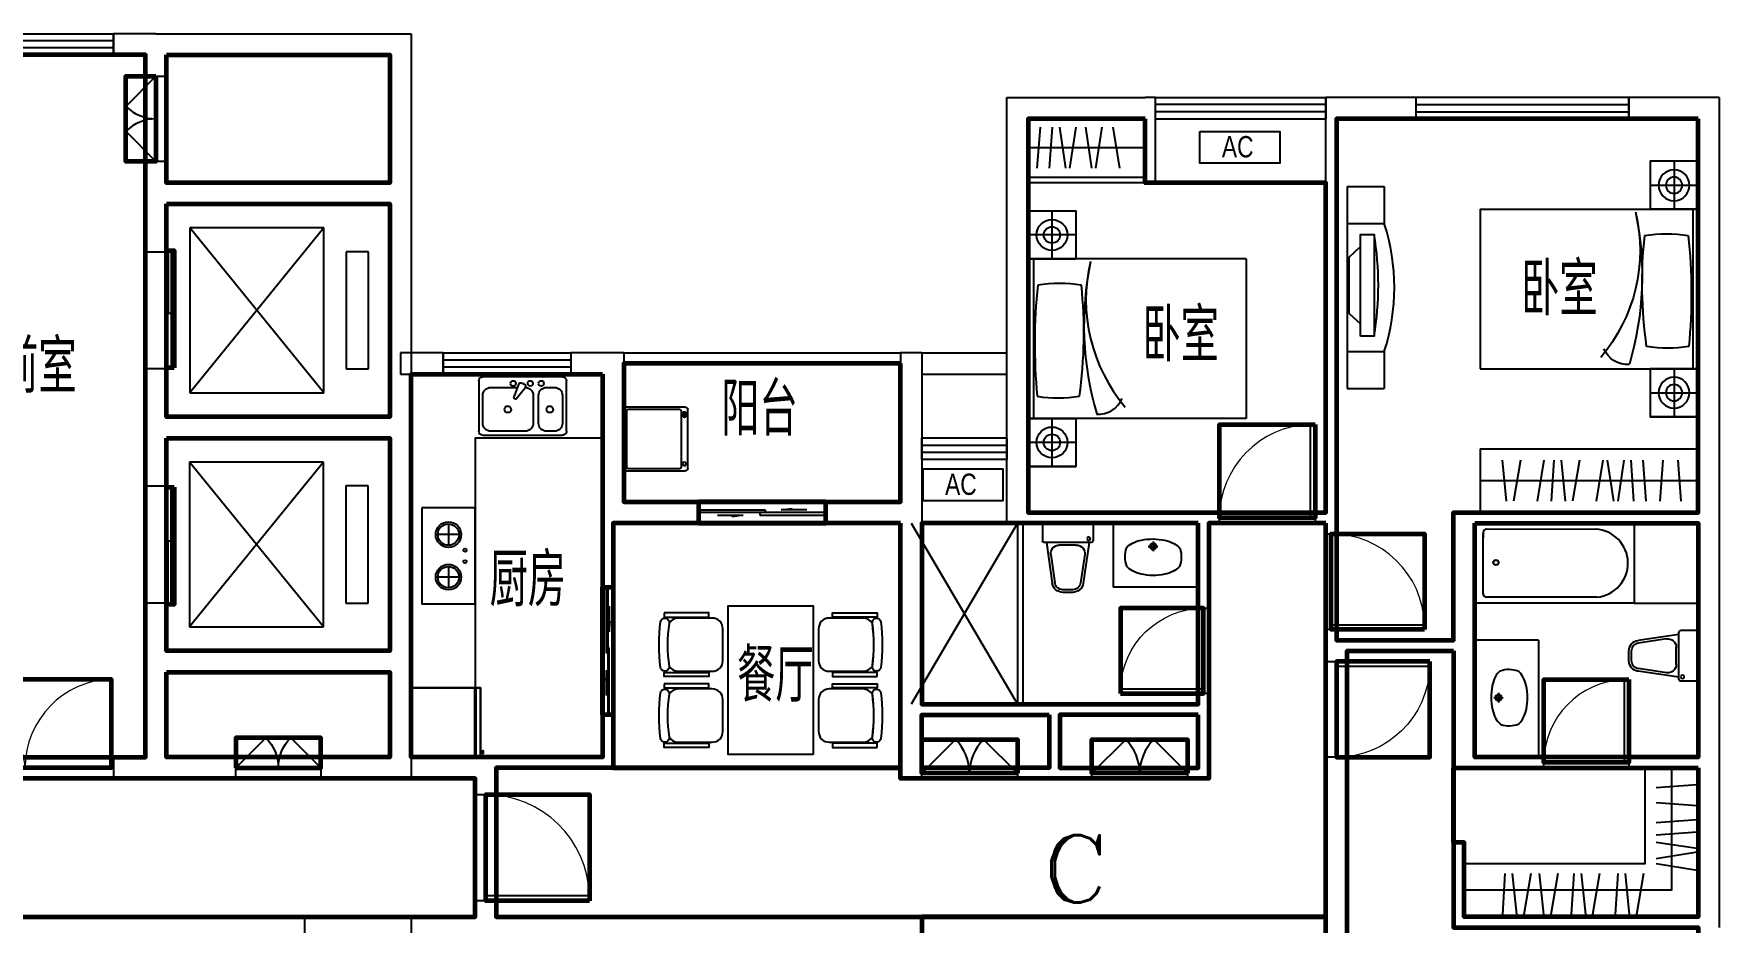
# Model space of a CAD drawing. Extents: x 820470 to 852270, y -626228 to -607828.
# Drawn here: x 836420 to 852270, y -616178 to -607828 of the extents above; entities that cross this region are included whole.
import ezdxf
from ezdxf.enums import TextEntityAlignment as Align

# ---------------------------------------------------------------- set-up
doc = ezdxf.new("R2010")
doc.units = 0
doc.header["$LTSCALE"] = 1000
doc.header["$MEASUREMENT"] = 0
doc.layers.get('0').update_dxf_attribs({"linetype": 'CONTINUOUS'})
for name, color, linetype in [('BALCONY', 147, 'CONTINUOUS'), ('K_EQUIPMENT', 4, 'CONTINUOUS'), ('LVTRY', 187, 'CONTINUOUS'), ('SPACE', 7, 'CONTINUOUS'), ('STAIR', 3, 'CONTINUOUS'), ('WALL', 2, 'CONTINUOUS'), ('WC', 157, 'CONTINUOUS'), ('WINDOW', 4, 'CONTINUOUS'), ('家具', 8, 'CONTINUOUS')]:
    doc.layers.add(name, color=color, linetype=linetype)
for name, color, linetype, lineweight in [('GT_储藏间', 50, 'CONTINUOUS', 60), ('GT_卧室', 1, 'CONTINUOUS', 60), ('GT_卫生间', 5, 'CONTINUOUS', 60), ('GT_厨房', 4, 'CONTINUOUS', 60), ('GT_客厅', 2, 'CONTINUOUS', 60), ('GT_水机房', 170, 'CONTINUOUS', 60), ('GT_电机房', 210, 'CONTINUOUS', 60), ('GT_电梯', 150, 'CONTINUOUS', 60), ('GT_衣帽间', 85, 'CONTINUOUS', 60), ('GT_过道', 30, 'CONTINUOUS', 60), ('GT_门', 245, 'CONTINUOUS', 60), ('GT_阳台', 6, 'CONTINUOUS', 60), ('GT_餐厅', 3, 'CONTINUOUS', 60)]:
    doc.layers.add(name, color=color, linetype=linetype, lineweight=lineweight)
doc.styles.add('_TCH_LABEL', font='COMPLEX', dxfattribs={"bigfont": 'GBCBIG'})
doc.styles.add('_TCH_SPACE', font='SIMPLEX', dxfattribs={"height": 5, "bigfont": 'GBCBIG'})
doc.styles.add('DIM_FONT', font='ZBTXT.shx', dxfattribs={"width": 0.8})

# ---------------------------------------------------------------- blocks, each defined once
blk = doc.blocks.new('A$C31110A14')
at = {"linetype": 'Continuous'}
for p, q in [((37, 824), (512, 824)), ((0, 37), (0, 786)), ((100, 711), (100, 461)), ((437, 786), (175, 786)), ((512, 387), (512, 711)), ((549, 786), (549, 37)), ((72, 450), (198, 498)), ((211, 476), (107, 390)), ((198, 498), (211, 476)), ((59, 414), (69, 397)), ((100, 187), (100, 112)), ((175, 312), (437, 312)), ((437, 262), (175, 262)), ((512, 112), (512, 187)), ((512, 0), (37, 0)), ((175, 37), (437, 37))]:
    blk.add_line(p, q, dxfattribs=at)
for centre, radius, start, end in [((37, 786), 37.4, 90, 180), ((512, 786), 37.4, 0, 90), ((175, 711), 74.9, 90, 180), ((437, 711), 74.9, 0, 90), ((62, 500), 25, 93.0704, 450), ((306, 551), 31.2, 91.1175, 450), ((62, 339), 25, 93.0704, 450), ((81, 427), 25, 110.5377, 210), ((91, 409), 25, 210, 309.4623), ((175, 387), 74.9, 180, 270), ((437, 387), 74.9, 270, 360), ((62, 237), 25, 93.0704, 450), ((175, 187), 74.9, 90, 180), ((306, 156), 31.2, 91.1175, 450), ((437, 187), 74.9, 0, 90), ((37, 37), 37.4, 180, 270), ((175, 112), 74.9, 180, 270), ((437, 112), 74.9, 270, 360), ((512, 37), 37.4, 270, 360)]:
    blk.add_arc(centre, radius, start, end, dxfattribs=at)
blk = doc.blocks.new('A$C52241BEE')
for p, q in [((350, 650), (150, 650)), ((250, 750), (250, 550)), ((250, 350), (250, 150)), ((350, 250), (150, 250))]:
    blk.add_line(p, q)
blk.add_lwpolyline([(0, 900), (0, 0), (500, 0), (500, 900)], close=True)
for centre, radius in [((250, 650), 120), ((250, 650), 100), ((406, 504), 15), ((250, 250), 120), ((250, 250), 100), ((406, 396), 15)]:
    blk.add_circle(centre, radius)
blk = doc.blocks.new('A$C7D3573B7')
at = {"layer": 'WC'}
for p, q in [((197, 349), (287, 350)), ((242, 395), (243, 305))]:
    blk.add_line(p, q, dxfattribs=at)
at = {"layer": 'WC', "ltscale": 10}
for p, q in [((490, 335), (492, 332)), ((492, 328), (493, 332))]:
    blk.add_line(p, q, dxfattribs=at)
for points in [[(-11, 334, 0.172546), (-9, 165, 0.726395)], [(-11, 334, -0.098208), (49, 381, -0.066287), (132, 409, -0.052428), (243, 420, -0.052428), (353, 407, -0.066287), (436, 377, -0.093876), (493, 332, -0.171377)], [(495, 329, -0.172546), (490, 160, -0.726395)], [(490, 160, -0.091341), (433, 117, -0.066287), (350, 88, -0.052428), (240, 77, -0.052428), (129, 90, -0.066287), (47, 120, -0.091756), (-9, 165, -0.171377)]]:
    blk.add_lwpolyline(points, format="xyb", dxfattribs=at)
at = {"layer": 'WC'}
blk.add_circle((242, 350), 30, dxfattribs=at)
at = {"layer": 'WC', "ltscale": 10}
blk.add_circle((242, 350), 25, dxfattribs=at)
blk.add_arc((492, 332), 1, 359.4693, 408.1469, dxfattribs=at)
blk = doc.blocks.new('A$C4CF52FF8')
at = {"layer": 'WC'}
for p, q in [((0, 635), (0, 485)), ((15, 650), (460, 650)), ((475, 635), (475, 485)), ((14, 470), (461, 470)), ((37, 470), (92, 87)), ((77, 355), (117, 90)), ((157, 445), (318, 445)), ((398, 355), (358, 90)), ((438, 470), (383, 87)), ((191, 25), (284, 25)), ((191, 0), (284, 0))]:
    blk.add_line(p, q, dxfattribs=at)
blk.add_circle((40, 504), 16.5, dxfattribs=at)
for centre, radius, start, end in [((15, 635), 15, 90, 180), ((460, 635), 15, 360, 450), ((15, 485), 15, 180, 270), ((460, 485), 15, 270, 360), ((157, 365), 80, 90, 187.4119), ((318, 365), 80, 352.5881, 450), ((191, 100), 100, 187.4119, 270), ((191, 100), 75, 187.4119, 270), ((284, 100), 75, 270, 352.5881), ((284, 100), 100, 270, 352.5881)]:
    blk.add_arc(centre, radius, start, end, dxfattribs=at)
at = {"layer": 'WC', "style": 'DIM_FONT', "oblique": -180, "text_generation_flag": 4, "width": 0.8, "flags": 9}
for tag in ['YSIZE', 'XSIZE']:
    blk.add_attdef(tag, (237, 650), '', height=0.5, rotation=180, dxfattribs=at)
blk = doc.blocks.new('A$C30434410')
for p, q in [((0, 750), (1500, 750)), ((0, 0), (0, 750)), ((351, 694), (1358, 694)), ((1358, 694), (1390, 694)), ((1420, 670), (1420, 613)), ((1420, 664), (1420, 653)), ((1420, 660), (1420, 94)), ((1500, 750), (1500, 0)), ((351, 56), (1395, 58)), ((1420, 87), (1420, 136)), ((1420, 87), (1420, 95)), ((1500, 0), (0, 0))]:
    blk.add_line(p, q)
for radius in [25, 23]:
    blk.add_circle((1300, 369), radius)
for centre, radius, start, end in [((379, 376), 320, 95.1611, 266.9369), ((1390, 664), 30, 0, 90), ((1390, 660), 30, 0, 9.5707), ((1390, 87), 30, 270, 360), ((1390, 87), 30, 270, 280.176)]:
    blk.add_arc(centre, radius, start, end)
at = {"width": 0.8, "flags": 9}
for tag in ['XSIZE', 'YSIZE']:
    blk.add_attdef(tag, (750, 750), '', height=0.5, dxfattribs=at)
blk = doc.blocks.new('CHUANG')
at = {"layer": '家具'}
for p, q in [((-1200, 0), (-1200, -450)), ((-1200, 0), (-1200, -450)), ((-1200, 0), (-1200, -445)), ((-975, -450), (-975, 0)), ((-750, -2050), (-750, 0)), ((750, 0), (-750, 0)), ((750, -2050), (750, 0)), ((750, 0), (750, -450)), ((750, 0), (750, -450)), ((750, 0), (750, -445)), ((975, -450), (975, 0)), ((750, -50), (-750, -50)), ((-750, -225), (-1200, -225)), ((1200, -225), (750, -225)), ((750, -2050), (-750, -2050))]:
    blk.add_line(p, q, dxfattribs=at)
for points in [[(-1200, 0), (-750, 0), (-750, -450), (-1200, -450)], [(750, 0), (1200, 0), (1200, -450), (750, -450)]]:
    blk.add_lwpolyline(points, close=True, dxfattribs=at)
for centre, radius in [((-975, -225), 145), ((-975, -225), 76.8), ((975, -225), 145), ((975, -225), 76.8)]:
    blk.add_circle(centre, radius, dxfattribs=at)
for centre, radius, start, end in [((655, -282), 1212, 170.6797, 189.5896), ((-47, -5414), 5351, 84.1062, 95.2969), ((-774, -298), 1293, 350.9391, 369.2066), ((124, -3480), 2954, 78.2462, 106.3473), ((364, -2102), 1557, 76.5636, 130.3236), ((54, 3738), 4263, 261.9889, 276.0426), ((-470, -664), 239, 175.3269, 247.5588)]:
    blk.add_arc(centre, radius, start, end, dxfattribs=at)
blk = doc.blocks.new('A$C2A793C51')
at = {"layer": '家具'}
for p, q in [((0, 1900), (0, 0)), ((0, 1900), (350, 1900)), ((350, 1900), (350, 1550)), ((0, 1550), (350, 1550)), ((21, 1236), (126, 1334)), ((21, 707), (21, 1236)), ((21, 707), (126, 609)), ((0, 350), (350, 350)), ((350, 350), (350, 0)), ((0, 0), (350, 0))]:
    blk.add_line(p, q, dxfattribs=at)
blk.add_lwpolyline([(126, 494), (126, 1449), (254, 1449), (254, 494)], close=True, dxfattribs=at)
for centre, radius, start, end in [((-2575, 972), 2869, 350.4172, 369.5828), ((-1501, 950), 1946, 342.0382, 377.9618)]:
    blk.add_arc(centre, radius, start, end, dxfattribs=at)
blk = doc.blocks.new('D')
at = {"layer": '家具'}
for p, q in [((103898, -1545904), (103898, -1546504)), ((103898, -1545904), (105947, -1545904)), ((104147, -1546397), (104107, -1546012)), ((104278, -1546012), (104212, -1546397)), ((104496, -1546012), (104433, -1546397)), ((104590, -1546012), (104566, -1546397)), ((104702, -1546397), (104662, -1546012)), ((104833, -1546012), (104767, -1546397)), ((105051, -1546012), (104988, -1546397)), ((105155, -1546397), (105095, -1546012)), ((105251, -1546012), (105194, -1546397)), ((105345, -1546397), (105317, -1546012)), ((105461, -1546397), (105432, -1546012)), ((105591, -1546397), (105620, -1546012)), ((105789, -1546397), (105761, -1546012)), ((103898, -1546204), (105947, -1546204))]:
    blk.add_line(p, q, dxfattribs=at)
blk = doc.blocks.new('A$C1287145A')
at = {"linetype": 'Continuous'}
for points, invisible_edges in [([(652, 652, 1021), (0, 652, 1021), (652, 652, 65)], 2), ([(0, 652, 65), (652, 652, 65), (0, 652, 1021)], 2), ([(0, 652, 65), (0, 652, 1021), (0, 608, 1021)], 12), ([(0, 608, 1021), (0, 608, 65), (0, 652, 65)], 12), ([(652, 652, 1412), (0, 652, 1412), (652, 652, 1032)], 2), ([(0, 652, 1032), (652, 652, 1032), (0, 652, 1412)], 2), ([(0, 652, 1032), (0, 652, 1412), (0, 608, 1412)], 12), ([(0, 608, 1412), (0, 608, 1032), (0, 652, 1032)], 12), ([(0, 652, 1412), (652, 652, 1412), (0, 608, 1412)], 2), ([(652, 608, 1412), (0, 608, 1412), (652, 652, 1412)], 2), ([(652, 652, 1021), (652, 652, 65), (652, 608, 1021)], 2), ([(652, 608, 65), (652, 608, 1021), (652, 652, 65)], 2), ([(652, 652, 1412), (652, 652, 1032), (652, 608, 1412)], 2), ([(652, 608, 1032), (652, 608, 1412), (652, 652, 1032)], 2), ([(0, 597), (0, 597, 1412), (0, 0, 1412)], 12), ([(0, 0, 1412), (0, 0), (0, 597)], 12), ([(652, 597, 65), (0, 597, 65), (652, 597)], 2), ([(0, 597), (652, 597), (0, 597, 65)], 2), ([(0, 597, 1412), (652, 597, 1412), (0, 0, 1412)], 2), ([(652, 0, 1412), (0, 0, 1412), (652, 597, 1412)], 2), ([(652, 597, 1412), (652, 597), (652, 0, 1412)], 2), ([(652, 0), (652, 0, 1412), (652, 597)], 2), ([(0, 0, 1412), (652, 0, 1412), (0, 0)], 2), ([(652, 0), (0, 0), (652, 0, 1412)], 2)]:
    blk.add_3dface(points, dxfattribs=dict(at, invisible_edges=invisible_edges))
at = {"linetype": 'Continuous', "oblique": -180, "text_generation_flag": 4, "width": 0.8, "flags": 9}
for tag in ['ZSIZE', 'YSIZE', 'XSIZE']:
    blk.add_attdef(tag, (326, 0), '', height=0.427, rotation=90, dxfattribs=at)
at = {"linetype": 'Continuous'}
mesh = blk.add_polyface(dxfattribs=at)
corners = [(652, 652, 1032), (652, 652, 1021), (652, 608, 1032), (652, 608, 1021), (0, 652, 1032), (0, 652, 1021), (0, 608, 1032), (0, 608, 1021), (652, 608, 1412), (652, 597, 1412), (0, 608, 1412), (0, 597, 1412), (652, 608, 65), (652, 597, 65), (0, 608, 65), (0, 597, 65)]
mesh.append_faces([[corners[k] for k in face] for face in [(0, 1, 2), (3, 2, 1), (6, 7, 4), (5, 4, 7), (8, 9, 10), (11, 10, 9), (14, 15, 12), (13, 12, 15)]], dxfattribs={"vtx1": -1})
mesh.append_faces([[corners[k] for k in face] for face in [(4, 5, 1), (1, 0, 4), (12, 13, 9), (9, 8, 12), (10, 11, 15), (15, 14, 10)]], dxfattribs={"vtx2": -1})
mesh = blk.add_polyface(dxfattribs=at)
corners = [(33, 673, 1042), (65, 673, 1042), (33, 673, 1379), (65, 673, 1379), (58, 677, 1042), (58, 677, 1379), (52, 678, 1042), (52, 678, 1379), (43, 678, 1042), (43, 678, 1379), (36, 676, 1042), (36, 676, 1379), (33, 673, 608), (65, 673, 608), (33, 673, 1010), (65, 673, 1010), (58, 677, 608), (58, 677, 1010), (52, 678, 608), (52, 678, 1010), (43, 678, 608), (43, 678, 1010), (36, 676, 608), (36, 676, 1010), (43, 652, 1379), (43, 673, 1379), (43, 652, 1042), (43, 673, 1042), (43, 652, 1010), (43, 673, 1010), (43, 652, 608), (43, 673, 608)]
mesh.append_faces([[corners[k] for k in face] for face in [(0, 1, 2), (3, 1, 2), (1, 4, 3), (4, 6, 5), (6, 8, 7), (8, 10, 9), (10, 0, 11), (12, 13, 14), (13, 16, 15), (16, 18, 17), (18, 20, 19), (20, 22, 21), (22, 12, 23), (24, 25, 26), (27, 26, 25), (28, 29, 30), (31, 30, 29), (3, 2, 1), (0, 1, 2), (12, 13, 14)]], dxfattribs={"vtx1": -1})
mesh.append_faces([[corners[k] for k in face] for face in [(4, 5, 3), (6, 7, 5), (8, 9, 7), (10, 11, 9), (0, 2, 11), (13, 15, 14), (16, 17, 15), (18, 19, 17), (20, 21, 19), (22, 23, 21), (12, 14, 23), (14, 15, 13)]], dxfattribs={"vtx2": -1})
blk = doc.blocks.new('CHAIR-09')
for points in [[(250, -150, 0.414214), (150, -50), (-150, -50, 0.414214), (-250, -150), (-250, -470, 0.266219), (-201, -556, 0.06842), (201, -556, 0.266219), (250, -470)], [(-215, -635, -1.000906), (-204, -556, 0.069723), (204, -556, -1.000906), (215, -635, -0.068813)]]:
    blk.add_lwpolyline(points, format="xyb", close=True)
for points in [[(-300, -600), (-260, -600), (-260, -180), (-300, -180)], [(260, -180), (300, -180), (300, -600), (260, -600)]]:
    blk.add_lwpolyline(points, close=True)
blk = doc.blocks.new('A$C7B15679A')
blk.add_lwpolyline([(-1400, -800), (-1400, 0), (0, 0), (0, -800), (0, -800)], close=True)
at = {"rotation": 180}
for p in [(-1033, 0), (-367, 0)]:
    blk.add_blockref('CHAIR-09', p, dxfattribs=at)
for p in [(-1033, -800), (-367, -800)]:
    blk.add_blockref('CHAIR-09', p)
blk = doc.blocks.new('A$C166D65F0')
at = {"layer": 'K_EQUIPMENT'}
blk.add_lwpolyline([(0, 300), (750, 300), (750, 0), (0, 0)], close=True, dxfattribs=at)
at = {"layer": 'K_EQUIPMENT', "style": 'DIM_FONT', "width": 0.8}
blk.add_text('AC', height=200, dxfattribs=at).set_placement((206, 56))
blk = doc.blocks.new('$PLAN$00000401')
for p, q in [((-276, 0), (276, 0)), ((-300, -576), (-300, -24)), ((-276, -528), (-276, -36)), ((-264, -24), (264, -24)), ((276, -36), (276, -528)), ((300, -24), (300, -576)), ((276, -600), (-276, -600)), ((264, -540), (-264, -540)), ((-218, -582), (-242, -558))]:
    blk.add_line(p, q)
for centre, radius in [((-230, -570), 23.2), ((-230, -570), 17.2), ((234, -568), 17.2)]:
    blk.add_circle(centre, radius)
for centre, radius, start, end in [((-276, -24), 24, 90, 180), ((276, -24), 24, 0, 90), ((-264, -36), 12, 90, 180), ((264, -36), 12, 0, 90), ((-276, -576), 24, 180, 270), ((-264, -528), 12, 180, 270), ((264, -528), 12, 270, 360), ((276, -576), 24, 270, 360)]:
    blk.add_arc(centre, radius, start, end)
blk = doc.blocks.new('_ARROW')
blk.add_solid([(0, 0), (-1, 0.1), (-1, -0.1)])
blk = doc.blocks.new('111')
at = {"layer": 'STAIR'}
for p, q in [((50, 0), (0, 0)), ((50, -4160), (50, 0)), ((1190, 0), (50, 0)), ((1190, 0), (1310, 0)), ((1310, 0), (2450, 0)), ((2450, 0), (2500, 0)), ((2450, -4160), (2450, 0)), ((1190, -260), (50, -260)), ((1310, -260), (2450, -260)), ((1190, -520), (50, -520)), ((1310, -520), (2450, -520)), ((1190, -780), (50, -780)), ((1310, -780), (2450, -780)), ((1190, -1040), (50, -1040)), ((1310, -1040), (2450, -1040)), ((1190, -1300), (50, -1300)), ((1310, -1300), (2450, -1300)), ((1190, -1560), (50, -1560)), ((1310, -1560), (2450, -1560)), ((1190, -1820), (50, -1820)), ((1310, -1820), (2450, -1820)), ((-40, -1976), (522, -2080)), ((560, -2209), (603, -1973)), ((603, -1973), (640, -2102)), ((1294, -1976), (1857, -2080)), ((1894, -2209), (1938, -1973)), ((1938, -1973), (1975, -2102)), ((1190, -2080), (50, -2080)), ((522, -2080), (560, -2209)), ((640, -2102), (1203, -2206)), ((1310, -2080), (2450, -2080)), ((1857, -2080), (1894, -2209)), ((1975, -2102), (2538, -2206)), ((1190, -2340), (50, -2340)), ((1310, -2340), (2450, -2340)), ((1190, -2600), (50, -2600)), ((1310, -2600), (2450, -2600)), ((1190, -2860), (50, -2860)), ((1310, -2860), (2450, -2860)), ((1190, -3120), (50, -3120)), ((1310, -3120), (2450, -3120)), ((1190, -3380), (50, -3380)), ((1310, -3380), (2450, -3380)), ((1190, -3640), (50, -3640)), ((1310, -3640), (2450, -3640)), ((1190, -3900), (50, -3900)), ((1310, -3900), (2450, -3900)), ((50, -4160), (0, -4160)), ((1190, -4160), (50, -4160)), ((1310, -4160), (2450, -4160)), ((2450, -4160), (2500, -4160))]:
    blk.add_line(p, q, dxfattribs=at)
for points in [[(600, -1560), (600, 203)], [(1900, -1560), (1900, 203)], [(600, -2340), (600, -4294)], [(1900, -2340), (1900, -4294)]]:
    blk.add_lwpolyline(points, dxfattribs=at)
at = {"layer": 'WALL'}
for p, q in [((1190, -4160), (1190, 0)), ((1310, -4160), (1310, 0)), ((1190, -4160), (1310, -4160))]:
    blk.add_line(p, q, dxfattribs=at)
at = {"layer": 'STAIR', "yscale": 400, "zscale": 400}
for p, xscale, rotation in [((600, -1560), 400, 270), ((1900, -1560), -400, 90), ((600, -2340), 400, 90), ((1900, -2340), -400, 270)]:
    blk.add_blockref('_ARROW', p, dxfattribs=dict(at, xscale=xscale, rotation=rotation))
blk = doc.blocks.new('$TCHSYS$WIN2D')
for p, q in [((-0.5, 0.5), (0.5, 0.5)), ((-0.5, 0.5), (-0.5, -0.5)), ((0.5, 0.5), (0.5, -0.5)), ((0.5, 0.1667), (-0.5, 0.1667)), ((0.5, -0.1667), (-0.5, -0.1667)), ((-0.5, -0.5), (0.5, -0.5))]:
    blk.add_line(p, q)
blk = doc.blocks.new('$DorLib2D$00000001')
for p, q in [((0.45, 0.975), (0.5, 0.975)), ((0.45, 0), (0.45, 0.975)), ((0.5, 0), (0.5, 0.975)), ((0.5, 0), (0.45, 0))]:
    blk.add_line(p, q)
at = {"lineweight": 13}
blk.add_arc((0.475, 0), 0.975, 91.4693, 180, dxfattribs=at)
blk = doc.blocks.new('$DorLib2D$00000116')
at = {"color": 0}
for p, q in [((-0.5, 0), (-0.146, 0.354)), ((0.5, 0), (0.146, 0.354))]:
    blk.add_line(p, q, dxfattribs=at)
for centre, start, end in [((-0.5, 0), 0, 45), ((0.5, 0), 135, 180)]:
    blk.add_arc(centre, 0.5, start, end, dxfattribs=at)
blk = doc.blocks.new('$DorLib2D$00000025')
at = {"const_width": 0.02}
for points in [[(0.481, -0.001), (0.481, 0.691)], [(-0.481, 0.001), (-0.481, 0.308)]]:
    blk.add_lwpolyline(points, dxfattribs=at)
at = {"lineweight": 13}
for centre, radius, start, end in [((0.505, -0.002), 0.699, 91.9397, 179.7238), ((-0.501, 0.003), 0.307, 359.7899, 85.7508)]:
    blk.add_arc(centre, radius, start, end, dxfattribs=at)
blk = doc.blocks.new('$DorLib2D$00000128')
at = {"color": 0, "linetype": 'Continuous'}
for p, q in [((0.049, 0.85, -468.75), (-0.491, 0.85, -468.75)), ((-0.491, 0.85, -468.75), (-0.491, 0.71, -468.75)), ((0.049, 0.85, -468.75), (0.049, 0.71, -468.75)), ((0.049, 0.71, -468.75), (-0.491, 0.71, -468.75)), ((-0.027, 0.71, -468.75), (-0.027, 0.57, -468.75)), ((0.513, 0.71, -468.75), (-0.027, 0.71, -468.75)), ((0.513, 0.71, -468.75), (0.513, 0.57, -468.75)), ((0.5, 0.5, -468.75), (-0.5, 0.5, -468.75)), ((0.513, 0.57, -468.75), (-0.027, 0.57, -468.75))]:
    blk.add_line(p, q, dxfattribs=at)
blk = doc.blocks.new('A$C6FBB0586')
at = {"layer": 'STAIR'}
for p, q in [((-721, -1725), (-1981, -3275)), ((-721, -3275), (-1981, -1725)), ((-1981, -1725), (-1981, -3275)), ((-721, -1725), (-1981, -1725)), ((-721, -3275), (-721, -1725)), ((-511, -1950), (-511, -3050)), ((-301, -1950), (-511, -1950)), ((-301, -3050), (-301, -1950)), ((-511, -3050), (-301, -3050)), ((-1981, -3275), (-721, -3275)), ((-725, -3925), (-1985, -5475)), ((-725, -5475), (-1985, -3925)), ((-1985, -3925), (-1985, -5475)), ((-725, -3925), (-1985, -3925)), ((-725, -5475), (-725, -3925)), ((-515, -4150), (-515, -5250)), ((-305, -4150), (-515, -4150)), ((-305, -5250), (-305, -4150)), ((-515, -5250), (-305, -5250)), ((-1985, -5475), (-725, -5475))]:
    blk.add_line(p, q, dxfattribs=at)
at = {"layer": 'WALL'}
for p, q in [((-6249, 100), (-7100, 100)), ((-7100, 100), (-7100, -6900)), ((-6249, -100), (-6249, 100)), ((-4297, 100), (-5049, 100)), ((-5049, 100), (-5049, -100)), ((-3899, 100), (-4297, 100)), ((-3899, -100), (-3899, 100)), ((-2300, 100), (-2699, 100)), ((-2699, 100), (-2699, -100)), ((-2300, 100), (100, 100)), ((100, 100), (100, -1400)), ((-6900, -100), (-6249, -100)), ((-6900, -100), (-6900, -6700)), ((-5049, -100), (-4397, -100)), ((-4397, -100), (-4397, -200)), ((-4197, -100), (-3899, -100)), ((-4197, -200), (-4197, -100)), ((-2699, -100), (-2400, -100)), ((-2400, -100), (-2400, -300)), ((-2200, -300), (-2200, -100)), ((-2200, -100), (-100, -100)), ((-100, -100), (-100, -1300)), ((-4397, -200), (-4197, -200)), ((-2400, -300), (-2200, -300)), ((-2200, -1100), (-2400, -1100)), ((-2400, -1100), (-2400, -1400)), ((-2200, -1300), (-2200, -1100)), ((-4197, -1200), (-4397, -1200)), ((-4397, -1200), (-4397, -6700)), ((-4197, -6700), (-4197, -1200)), ((-2400, -1400), (-2400, -1950)), ((-100, -1300), (-2200, -1300)), ((100, -1400), (100, -3600)), ((-100, -1500), (-2200, -1500)), ((-2200, -1950), (-2200, -1500)), ((-100, -1500), (-100, -3500)), ((-2400, -1950), (-2200, -1950)), ((-2200, -3050), (-2400, -3050)), ((-2400, -3050), (-2400, -3600)), ((-2200, -3500), (-2200, -3050)), ((-2400, -3600), (-2400, -4150)), ((-2200, -3500), (-100, -3500)), ((100, -3600), (100, -5800)), ((-2200, -4150), (-2200, -3700)), ((-2200, -3700), (-100, -3700)), ((-100, -3700), (-100, -5700)), ((-2400, -4150), (-2200, -4150)), ((-2200, -5250), (-2400, -5250)), ((-2400, -5250), (-2400, -5800)), ((-2200, -5700), (-2200, -5250)), ((-2200, -5700), (-100, -5700)), ((-2400, -5800), (-2400, -6700)), ((100, -5800), (100, -6900)), ((-2200, -5900), (-2200, -6700)), ((-2200, -5900), (-100, -5900)), ((-100, -5900), (-100, -6700)), ((-6700, -6700), (-6900, -6700)), ((-6700, -6900), (-6700, -6700)), ((-4397, -6700), (-5700, -6700)), ((-5700, -6700), (-5700, -6900)), ((-3899, -6700), (-4197, -6700)), ((-3899, -6900), (-3899, -6700)), ((-2400, -6700), (-2699, -6700)), ((-2699, -6700), (-2699, -6900)), ((-1550, -6700), (-2200, -6700)), ((-1550, -6900), (-1550, -6700)), ((-100, -6700), (-750, -6700)), ((-750, -6700), (-750, -6900)), ((-7100, -6900), (-6700, -6900)), ((-5700, -6900), (-4300, -6900)), ((-4297, -6900), (-3899, -6900)), ((-2699, -6900), (-2300, -6900)), ((-2300, -6900), (-1550, -6900)), ((-750, -6900), (100, -6900))]:
    blk.add_line(p, q, dxfattribs=at)
at = {"layer": 'WINDOW'}
for p, q in [((-2400, -300), (-2400, -1100)), ((-2200, -300), (-2200, -1100)), ((-1550, -6700), (-750, -6700)), ((-1550, -6900), (-750, -6900))]:
    blk.add_line(p, q, dxfattribs=at)
at = {"layer": 'BALCONY'}
blk.add_blockref('111', (-6900, -1300), dxfattribs=at)
at = {"layer": 'WINDOW'}
for name, p, xscale, yscale, zscale, rotation in [('$TCHSYS$WIN2D', (-5649, 0), 1200, -200, 1200, 359.9999999999994), ('$DorLib2D$00000001', (-4297, -700), -1000, -1000, -1000, 270), ('$DorLib2D$00000116', (-2300, -700), -800, -800, -800, 270), ('$DorLib2D$00000128', (-2300, -2500), -1100, 200, -1100, 270), ('$DorLib2D$00000128', (-2300, -4700), 1100, 200, 1100, 270), ('$DorLib2D$00000001', (-6200, -6800), 1000, -1000, 1000, 180.0000000000006)]:
    blk.add_blockref(name, p, dxfattribs=dict(at, xscale=xscale, yscale=yscale, zscale=zscale, rotation=rotation))
for name, p, xscale, yscale, zscale in [('$TCHSYS$WIN2D', (-3299, 0), 1200, -200, 1200), ('$DorLib2D$00000025', (-3299, -6800), 1200, 1200, 1200), ('$DorLib2D$00000116', (-1150, -6800), -800, 800, -800)]:
    blk.add_blockref(name, p, dxfattribs=dict(at, xscale=xscale, yscale=yscale, zscale=zscale))
blk = doc.blocks.new('$DorLib2D$00000131')
at = {"color": 0, "linetype": 'Continuous'}
for p, q in [((0.15, 0.125), (0.232, 0.197)), ((0.232, 0.197), (0.232, 0.125)), ((-0.5, 0.125), (-0.5, 0)), ((0.019, 0.125), (-0.5, 0.125)), ((-0.5, 0), (0.019, 0)), ((-0.024, 0), (0.5, 0)), ((-0.024, -0.125), (-0.024, 0)), ((0.019, 0), (0.019, 0.125)), ((0.35, 0.125), (0.15, 0.125)), ((0.5, 0), (0.5, -0.125)), ((-0.35, -0.125), (-0.15, -0.125)), ((-0.232, -0.197), (-0.232, -0.125)), ((-0.15, -0.125), (-0.232, -0.197)), ((0.5, -0.125), (-0.024, -0.125))]:
    blk.add_line(p, q, dxfattribs=at)
blk = doc.blocks.new('$TCHSYS$DOOR2D')
for p, q in [((0.45, 0.975), (0.5, 0.975)), ((0.45, 0), (0.45, 0.975)), ((0.5, 0), (0.5, 0.975)), ((0.5, 0), (0.45, 0))]:
    blk.add_line(p, q)
at = {"lineweight": 13}
blk.add_arc((0.475, 0), 0.975, 91.4693, 180, dxfattribs=at)

msp = doc.modelspace()

# ---------------------------------------------------------------- linework, layer by layer
at = {"layer": 'BALCONY'}
for points in [[(841970, -610828), (844570, -610828)], [(844770, -610828), (845570, -610828)], [(841970, -610928), (844570, -610928)], [(844770, -611028), (845570, -611028)]]:
    msp.add_lwpolyline(points, dxfattribs=at)
at = {"layer": 'GT_储藏间'}
for points in [[(845970, -614228), (845970, -614728), (844770, -614728), (844770, -614228), (845970, -614228)], [(847370, -614228), (846070, -614228), (846070, -614728), (847370, -614728), (847370, -614228)]]:
    msp.add_lwpolyline(points, dxfattribs=at)
at = {"layer": 'GT_卧室'}
for points in [[(846870, -608628), (845770, -608628), (845770, -612328), (848570, -612328), (848570, -609228), (846870, -609228), (846870, -608628)], [(852070, -608628), (848670, -608628), (848670, -613528), (849770, -613528), (849770, -612328), (852070, -612328), (852070, -608628)], [(849770, -613628), (849770, -616228), (852070, -616228), (852070, -620028), (848770, -620028), (848770, -613628), (849770, -613628)]]:
    msp.add_lwpolyline(points, dxfattribs=at)
at = {"layer": 'GT_卫生间'}
for points in [[(847370, -612428), (844770, -612428), (844770, -614128), (847370, -614128), (847370, -612428)], [(849970, -612428), (852070, -612428), (852070, -614628), (849970, -614628), (849970, -612428)]]:
    msp.add_lwpolyline(points, dxfattribs=at)
at = {"layer": 'GT_厨房'}
msp.add_lwpolyline([(841770, -611028), (841770, -614628), (839970, -614628), (839970, -611028), (841770, -611028)], dxfattribs=at)
at = {"layer": 'GT_客厅'}
msp.add_lwpolyline([(844770, -620028), (848570, -620028), (848570, -616128), (844770, -616128), (844770, -620028)], dxfattribs=at)
at = {"layer": 'GT_水机房'}
msp.add_lwpolyline([(837670, -613828), (839770, -613828), (839770, -614628), (837670, -614628), (837670, -613828)], dxfattribs=at)
at = {"layer": 'GT_电机房'}
msp.add_lwpolyline([(837670, -608028), (839770, -608028), (839770, -609228), (837670, -609228), (837670, -608028)], dxfattribs=at)
at = {"layer": 'GT_电梯'}
for points in [[(837670, -609428), (839770, -609428), (839770, -611428), (837670, -611428), (837670, -609428)], [(837670, -611628), (839770, -611628), (839770, -613628), (837670, -613628), (837670, -611628)]]:
    msp.add_lwpolyline(points, dxfattribs=at)
at = {"layer": 'GT_衣帽间'}
msp.add_lwpolyline([(852070, -614728), (852070, -616128), (849870, -616128), (849870, -615428), (849770, -615428), (849770, -614728), (852070, -614728)], dxfattribs=at)
at = {"layer": 'GT_过道'}
for points in [[(835673, -608028), (835673, -614628), (837470, -614628), (837470, -608028), (835673, -608028)], [(848570, -612428), (847470, -612428), (847470, -614828), (844570, -614828), (844570, -614728), (840770, -614728), (840770, -616128), (848570, -616128), (848570, -612428)], [(832170, -614828), (832170, -616128), (840570, -616128), (840570, -614828), (832170, -614828)]]:
    msp.add_lwpolyline(points, dxfattribs=at)
at = {"layer": 'GT_门'}
for points in [[(837570, -608228), (837570, -609028), (837287, -609028), (837287, -608228), (837570, -608228)], [(848470, -611501), (848470, -612378), (847570, -612378), (847570, -611501), (848470, -611501)], [(842670, -612228), (842670, -612428), (843870, -612428), (843870, -612228), (842670, -612228)], [(849498, -613428), (848620, -613428), (848620, -612528), (849498, -612528), (849498, -613428)], [(841770, -613028), (841870, -613028), (841870, -614228), (841770, -614228), (841770, -613028)], [(846640, -614028), (847420, -614028), (847420, -613228), (846640, -613228), (846640, -614028)], [(849548, -613728), (848670, -613728), (848670, -614628), (849548, -614628), (849548, -613728)], [(835994, -614726), (835994, -613893), (837149, -613893), (837149, -614726), (835994, -614726)], [(851420, -613898), (851420, -614678), (850620, -614678), (850620, -613898), (851420, -613898)], [(838320, -614728), (839120, -614728), (839120, -614445), (838320, -614445), (838320, -614728)], [(845670, -614778), (844770, -614778), (844770, -614460), (845670, -614460), (845670, -614778)], [(847270, -614778), (846370, -614778), (846370, -614460), (847270, -614460), (847270, -614778)], [(841645, -615978), (840670, -615978), (840670, -614978), (841645, -614978), (841645, -615978)]]:
    msp.add_lwpolyline(points, dxfattribs=at)
for points, elevation in [([(837740, -610968), (837670, -610968), (837670, -609864), (837740, -609864), (837740, -610968)], 515625), ([(837740, -612088), (837740, -613193), (837670, -613193), (837670, -612088), (837740, -612088)], -515625)]:
    msp.add_lwpolyline(points, dxfattribs=dict(at, elevation=elevation))
at = {"layer": 'GT_阳台'}
msp.add_lwpolyline([(844570, -610928), (841970, -610928), (841970, -612228), (844570, -612228), (844570, -610928)], dxfattribs=at)
at = {"layer": 'GT_餐厅'}
msp.add_lwpolyline([(844570, -612428), (841870, -612428), (841870, -614728), (844570, -614728), (844570, -612428)], dxfattribs=at)
at = {"layer": 'WALL'}
for p, q in [((845570, -608428), (846870, -608428)), ((845570, -611628), (845570, -608428)), ((846970, -608428), (846870, -608428)), ((846970, -608628), (846970, -608428)), ((848670, -608428), (848570, -608428)), ((848570, -608428), (848570, -608628)), ((849420, -608428), (848670, -608428)), ((849420, -608628), (849420, -608428)), ((852270, -608428), (851420, -608428)), ((851420, -608428), (851420, -608628)), ((852270, -608428), (852270, -612328)), ((845770, -608628), (846870, -608628)), ((845770, -611728), (845770, -608628)), ((846870, -609228), (846870, -608628)), ((846970, -609228), (846970, -608628)), ((848570, -609228), (848570, -608628)), ((848670, -608628), (849420, -608628)), ((848670, -609228), (848670, -608628)), ((851420, -608628), (852070, -608628)), ((852070, -608628), (852070, -612328)), ((846870, -609228), (846970, -609228)), ((848570, -609228), (848570, -612328)), ((848670, -609228), (848670, -612328)), ((840270, -610828), (839870, -610828)), ((839870, -610828), (839870, -611028)), ((840270, -611028), (840270, -610828)), ((841970, -610828), (841470, -610828)), ((841470, -610828), (841470, -611028)), ((841970, -610828), (841970, -612228)), ((844570, -610828), (844570, -611728)), ((844770, -610828), (844570, -610828)), ((844770, -610828), (844770, -611628)), ((839870, -611028), (840270, -611028)), ((841470, -611028), (841770, -611028)), ((841770, -611028), (841770, -612328)), ((844770, -611828), (844770, -611628)), ((845570, -611828), (845570, -611628)), ((844570, -611728), (844570, -612228)), ((845770, -612328), (845770, -611728)), ((844770, -611828), (844770, -612328)), ((845570, -612428), (845570, -611828)), ((842670, -612228), (841970, -612228)), ((842670, -612428), (842670, -612228)), ((844570, -612228), (843870, -612228)), ((843870, -612228), (843870, -612428)), ((841770, -612328), (841770, -613028)), ((841870, -612428), (842670, -612428)), ((841870, -613028), (841870, -612428)), ((843870, -612428), (844570, -612428)), ((844570, -612428), (844570, -614128)), ((844770, -612328), (844770, -614128)), ((845570, -612428), (847370, -612428)), ((845770, -612328), (847470, -612328)), ((847370, -612428), (847370, -613228)), ((847570, -612328), (847470, -612328)), ((847470, -612428), (847570, -612428)), ((847470, -613228), (847470, -612428)), ((847570, -612428), (847570, -612328)), ((848570, -612328), (848470, -612328)), ((848470, -612328), (848470, -612428)), ((848470, -612428), (848570, -612428)), ((848570, -612428), (848570, -612528)), ((848670, -612528), (848670, -612328)), ((849770, -612328), (852070, -612328)), ((849770, -612328), (849770, -613528)), ((849970, -612428), (852070, -612428)), ((849970, -612428), (849970, -613528)), ((852070, -612428), (852070, -614628)), ((852270, -612328), (852270, -614728)), ((848570, -612528), (848670, -612528)), ((841770, -613028), (841870, -613028)), ((847370, -613228), (847470, -613228)), ((848670, -613428), (848570, -613428)), ((848570, -613428), (848570, -613528)), ((848570, -613528), (848570, -613728)), ((848670, -613528), (848670, -613428)), ((848670, -613528), (849770, -613528)), ((849970, -613528), (849970, -614628)), ((848770, -613628), (849770, -613628)), ((848770, -613728), (848770, -613628)), ((849770, -613628), (849770, -614728)), ((848570, -613728), (848770, -613728)), ((847470, -614028), (847370, -614028)), ((847370, -614028), (847370, -614128)), ((847470, -614128), (847470, -614028)), ((844570, -614128), (844570, -614828)), ((844770, -614128), (846070, -614128)), ((846070, -614128), (847370, -614128)), ((847470, -614828), (847470, -614128)), ((841870, -614228), (841770, -614228)), ((841770, -614228), (841770, -614628)), ((841870, -614728), (841870, -614228)), ((844770, -614228), (845970, -614228)), ((844770, -614228), (844770, -614728)), ((845970, -614228), (845970, -614728)), ((846070, -614228), (846070, -614728)), ((846070, -614228), (847370, -614228)), ((847370, -614728), (847370, -614228)), ((839970, -614628), (840670, -614628)), ((839970, -614628), (839970, -614828)), ((840670, -614628), (841770, -614628)), ((848770, -614628), (848570, -614628)), ((848570, -614628), (848570, -620028)), ((848770, -620028), (848770, -614628)), ((850620, -614628), (849970, -614628)), ((850620, -614728), (850620, -614628)), ((852070, -614628), (851420, -614628)), ((851420, -614628), (851420, -614728)), ((840770, -614978), (840770, -614728)), ((840770, -614728), (841870, -614728)), ((844770, -614828), (844770, -614728)), ((845970, -614728), (845670, -614728)), ((845670, -614728), (845670, -614828)), ((846370, -614728), (846070, -614728)), ((846370, -614828), (846370, -614728)), ((847370, -614728), (847270, -614728)), ((847270, -614728), (847270, -614828)), ((849770, -614728), (850620, -614728)), ((851420, -614728), (852070, -614728)), ((852070, -614728), (852070, -616128)), ((852270, -614728), (852270, -616228)), ((839970, -614828), (840570, -614828)), ((840570, -614828), (840570, -614978)), ((840570, -614978), (840770, -614978)), ((844570, -614828), (844770, -614828)), ((845670, -614828), (846070, -614828)), ((846070, -614828), (846370, -614828)), ((847270, -614828), (847470, -614828)), ((849770, -615428), (849770, -616228)), ((849870, -615428), (849770, -615428)), ((849870, -615428), (849870, -616128)), ((840770, -615978), (840570, -615978)), ((840570, -615978), (840570, -616128)), ((840770, -616128), (840770, -615978)), ((836370, -616128), (838670, -616128)), ((838970, -616128), (838670, -616128)), ((838970, -616328), (838970, -616128)), ((840170, -616128), (839970, -616128)), ((839970, -616128), (839970, -616328)), ((840170, -616128), (840570, -616128)), ((840770, -616128), (841370, -616128)), ((841370, -616128), (844770, -616128)), ((844770, -616128), (844770, -618028)), ((849870, -616128), (851570, -616128)), ((852070, -616128), (851570, -616128))]:
    msp.add_line(p, q, dxfattribs=at)
at = {"layer": 'WC'}
for p, q in [((844670, -612428), (845670, -614128)), ((845670, -612428), (844670, -614128)), ((845670, -612428), (845670, -614128)), ((845720, -612428), (845720, -614128)), ((846570, -612428), (846570, -613028)), ((847370, -613028), (846570, -613028)), ((850570, -613528), (849970, -613528)), ((850570, -613528), (850570, -614628))]:
    msp.add_line(p, q, dxfattribs=at)
for points in [[(841770, -611628), (840570, -611628), (840570, -614628)], [(851470, -613178), (852070, -613178)]]:
    msp.add_lwpolyline(points, dxfattribs=at)
at = {"layer": 'WINDOW'}
for p, q in [((847370, -614028), (847370, -613228)), ((850620, -614628), (851420, -614628)), ((844770, -614728), (845670, -614728)), ((846370, -614728), (847270, -614728))]:
    msp.add_line(p, q, dxfattribs=at)
for points in [[(846970, -609228), (848570, -609228)], [(845570, -612428), (844770, -612428)]]:
    msp.add_lwpolyline(points, dxfattribs=at)
at = {"layer": '家具'}
for p, q in [((845857, -609092), (845886, -608707)), ((845972, -609092), (846001, -608707)), ((846067, -608707), (846123, -609092)), ((846162, -609092), (846223, -608707)), ((846311, -608707), (846367, -609092)), ((846406, -609092), (846467, -608707)), ((846567, -608707), (846630, -609092)), ((846870, -608900), (845770, -608900)), ((846870, -609178), (845770, -609178)), ((846870, -609228), (845770, -609228)), ((852063, -614886), (851677, -614915)), ((852063, -615085), (851677, -615056)), ((852063, -615215), (851677, -615244)), ((852063, -615330), (851677, -615359)), ((851677, -615425), (852063, -615481)), ((852063, -615521), (851677, -615581)), ((850255, -615719), (850230, -616104)), ((850367, -616104), (850327, -615719)), ((850498, -615719), (850431, -616104)), ((850621, -616104), (850581, -615719)), ((850751, -615719), (850685, -616104)), ((850903, -615719), (850878, -616104)), ((851014, -616104), (850975, -615719)), ((851145, -615719), (851079, -616104)), ((851315, -615719), (851291, -616104)), ((851427, -616104), (851387, -615719)), ((851558, -615719), (851491, -616104)), ((851677, -615625), (852063, -615688))]:
    msp.add_line(p, q, dxfattribs=at)
for points in [[(851570, -614728), (851570, -615628), (849870, -615628)], [(851820, -614728), (851820, -615878), (849870, -615878)]]:
    msp.add_lwpolyline(points, dxfattribs=at)

# ---------------------------------------------------------------- block references
at = {"layer": 'K_EQUIPMENT'}
for p in [(847387, -609046), (844784, -612218)]:
    msp.add_blockref('A$C166D65F0', p, dxfattribs=at)
at = {"layer": 'LVTRY', "xscale": -1, "rotation": 90}
msp.add_blockref('$PLAN$00000401', (841970, -611637), dxfattribs=at)
at = {"layer": 'WALL'}
msp.add_blockref('A$C6FBB0586', (839870, -607928), dxfattribs=at)
at = {"layer": 'WC', "extrusion": (0, 0, -1), "zscale": -1, "rotation": 270}
msp.add_blockref('A$C31110A14', (-841429, -611052), dxfattribs=at)
at = {"layer": 'WC', "ltscale": 10}
msp.add_blockref('A$C52241BEE', (840070, -613185), dxfattribs=at)
at = {"layer": 'WC', "xscale": -1}
msp.add_blockref('A$C4CF52FF8', (846381, -613078), dxfattribs=at)
at = {"layer": 'WC', "rotation": 180}
msp.add_blockref('A$C30434410', (851470, -612428), dxfattribs=at)
at = {"layer": 'WC', "extrusion": (0, 0, -1), "xscale": -1, "zscale": -1}
msp.add_blockref('A$C7D3573B7', (-846704, -612996), dxfattribs=at)
at = {"layer": 'WC', "xscale": -1, "rotation": 270}
msp.add_blockref('A$C4CF52FF8', (851420, -613912), dxfattribs=at)
at = {"layer": 'WC', "ltscale": 10, "extrusion": (0, 0, -1), "zscale": -1, "rotation": 270}
msp.add_blockref('A$C7D3573B7', (-850544, -613825), dxfattribs=at)
at = {"layer": 'WC', "ltscale": 10, "xscale": -1, "rotation": 270}
msp.add_blockref('A$C1287145A', (839970, -614628), dxfattribs=at)
at = {"layer": 'WINDOW'}
for name, p, xscale, yscale, zscale in [('$TCHSYS$WIN2D', (847770, -608528), 1600, -200, 1600), ('$TCHSYS$WIN2D', (850420, -608528), -2000, -200, -2000), ('$TCHSYS$WIN2D', (840870, -610928), 1200, 200, 1200), ('$TCHSYS$WIN2D', (845170, -611728), -800.0000000005821, 200, -800.0000000005821), ('$TCHSYS$DOOR2D', (848020, -612378), 900, 900, 900), ('$DorLib2D$00000131', (843270, -612328), -1200, -200, -1200), ('$TCHSYS$DOOR2D', (851020, -614678), 800, 800, 800), ('$DorLib2D$00000116', (845220, -614778), 900, 900, 900), ('$DorLib2D$00000116', (846820, -614778), 900, 900, 900)]:
    msp.add_blockref(name, p, dxfattribs=dict(at, xscale=xscale, yscale=yscale, zscale=zscale))
for name, p, xscale, yscale, zscale, rotation in [('$TCHSYS$DOOR2D', (848620, -612978), 900, 900, 900, 270), ('$DorLib2D$00000131', (841820, -613628), 1200, -100, 1200, 270), ('$DorLib2D$00000001', (847420, -613628), -800, 800, -800, 90), ('$TCHSYS$DOOR2D', (848670, -614178), -900, 900, -900, 270), ('$DorLib2D$00000001', (840670, -615478), 1000, 1000, 1000, 270)]:
    msp.add_blockref(name, p, dxfattribs=dict(at, xscale=xscale, yscale=yscale, zscale=zscale, rotation=rotation))
at = {"layer": '家具', "extrusion": (0, 0, -1), "zscale": -1, "rotation": 90}
msp.add_blockref('CHUANG', (-852070, -610227), dxfattribs=at)
at = {"layer": '家具'}
msp.add_blockref('A$C2A793C51', (848770, -611163), dxfattribs=at)
at = {"layer": '家具', "extrusion": (0, 0, -1), "xscale": -1, "zscale": -1, "rotation": 270}
msp.add_blockref('CHUANG', (-845770, -610694), dxfattribs=at)
at = {"layer": '家具', "extrusion": (0, 0, -1), "xscale": -1, "zscale": -1}
msp.add_blockref('D', (-746123, 934176), dxfattribs=at)
at = {"layer": '家具', "rotation": 90}
msp.add_blockref('A$C7B15679A', (842950, -613203), dxfattribs=at)

# ---------------------------------------------------------------- texts
at = {"layer": 'SPACE', "style": '_TCH_SPACE'}
for s, p in [('卧室', (850406, -610479)), ('卧室', (846845, -610911)), (' 前室', (835761, -611205)), ('阳台', (842885, -611606)), ('厨房', (840707, -613210)), ('餐厅', (843034, -614108))]:
    msp.add_text(s, height=500, dxfattribs=at).set_placement(p)
at = {"layer": 'SPACE', "style": '_TCH_LABEL', "width": 1.4}
msp.add_text('C', height=634, dxfattribs=at).set_placement((845900, -615994), (846534, -615994), align=Align.FIT)

doc.saveas('drawing.dxf')
